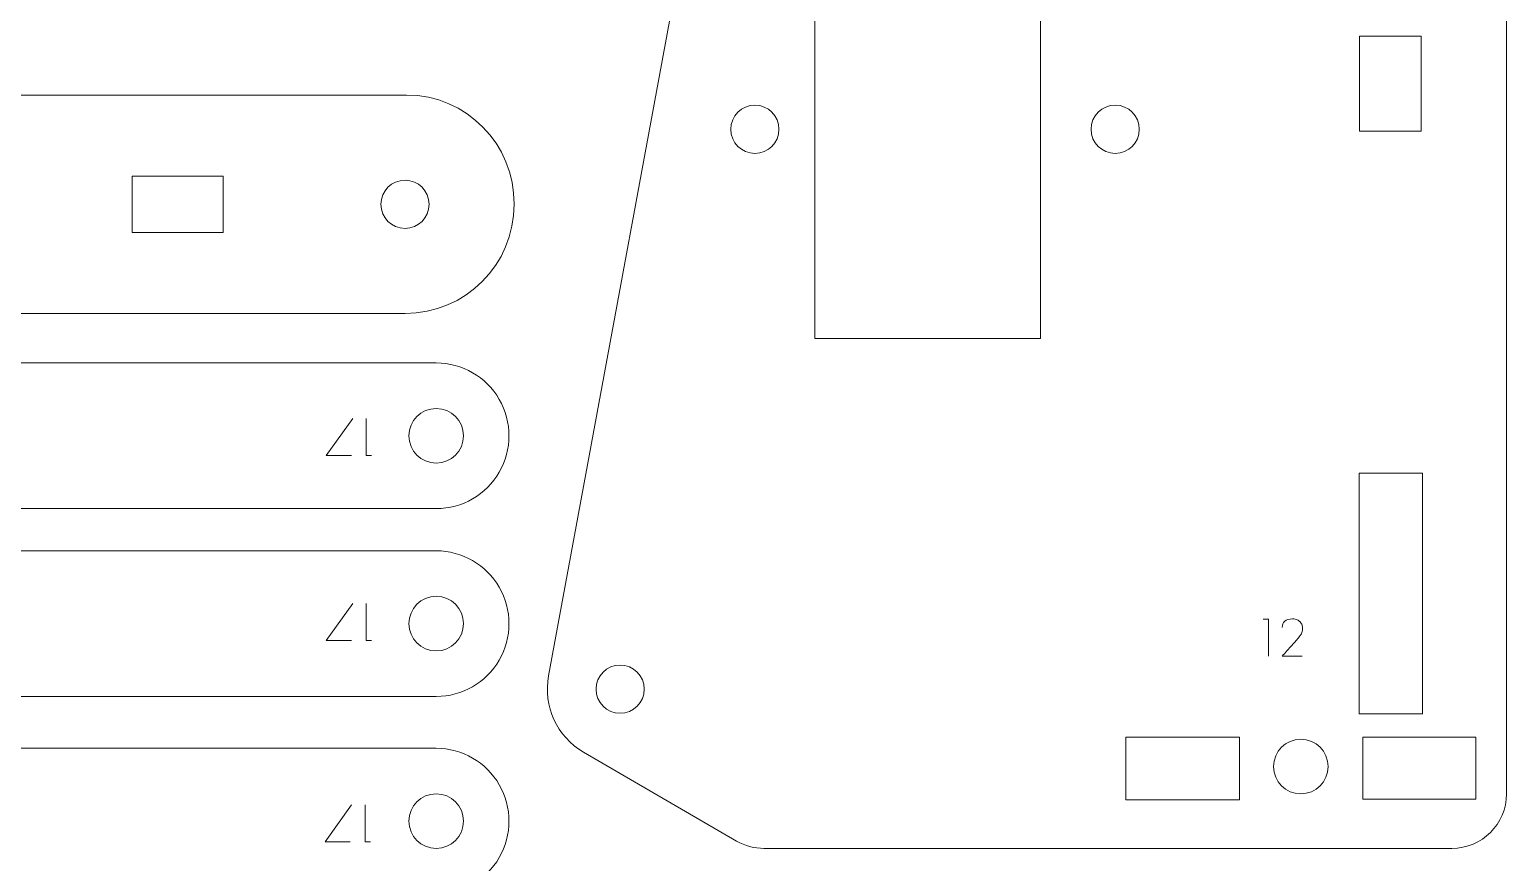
# Model space of a CAD drawing. Header units: millimetres. Extents: x 1 to 3601, y 1 to 1216.
# Drawn here: x 1504.4 to 1585.6, y 1072.2 to 1118 of the extents above; entities that cross this region are included whole.
import ezdxf

# ---------------------------------------------------------------- set-up
doc = ezdxf.new("R2010")
doc.units = ezdxf.units.MM
doc.layers.get('0').update_dxf_attribs({"lineweight": 5})
doc.layers.add('MARCATGE', color=1, linetype='Continuous', lineweight=5)
doc.layers.add('TALL 1', color=4, linetype='Continuous', lineweight=5)

msp = doc.modelspace()

# ---------------------------------------------------------------- linework, layer by layer
for points, knots in [([(1582.554, 1133.008), (1583.35, 1133.008), (1584.113, 1132.692), (1584.676, 1132.129), (1584.676, 1132.129), (1585.238, 1131.567), (1585.554, 1130.804), (1585.554, 1130.008), (1585.554, 1130.008), (1585.554, 1130.008), (1585.554, 1076.008), (1585.554, 1076.008), (1585.554, 1076.008), (1585.554, 1074.351), (1584.211, 1073.008), (1582.554, 1073.008), (1582.554, 1073.008), (1582.554, 1073.008), (1544.754, 1073.008), (1544.754, 1073.008), (1544.754, 1073.008), (1544.225, 1073.008), (1543.705, 1073.148), (1543.248, 1073.414), (1543.248, 1073.414), (1543.248, 1073.414), (1534.841, 1078.297), (1534.841, 1078.297), (1534.841, 1078.297), (1533.379, 1079.145), (1532.609, 1080.821), (1532.916, 1082.483), (1532.916, 1082.483), (1532.916, 1082.483), (1541.804, 1130.553), (1541.804, 1130.553), (1541.804, 1130.553), (1542.067, 1131.976), (1543.308, 1133.008), (1544.754, 1133.008), (1544.754, 1133.008), (1544.754, 1133.008), (1582.554, 1133.008), (1582.554, 1133.008)], [0, 0, 0, 0, 0.083333, 0.083333, 0.083333, 0.083333, 0.166667, 0.166667, 0.166667, 0.166667, 0.25, 0.25, 0.25, 0.25, 0.333333, 0.333333, 0.333333, 0.333333, 0.416667, 0.416667, 0.416667, 0.416667, 0.5, 0.5, 0.5, 0.5, 0.583333, 0.583333, 0.583333, 0.583333, 0.666667, 0.666667, 0.666667, 0.666667, 0.75, 0.75, 0.75, 0.75, 0.833333, 0.833333, 0.833333, 0.833333, 1, 1, 1, 1]), ([(1450.23, 1114.42), (1450.23, 1114.42), (1450.173, 1114.387), (1450.173, 1114.387), (1450.173, 1114.387), (1450.173, 1114.387), (1525.107, 1114.386), (1525.107, 1114.386), (1525.107, 1114.386), (1528.421, 1114.386), (1531.028, 1111.701), (1531.028, 1108.387), (1531.028, 1108.387), (1531.028, 1105.073), (1528.342, 1102.387), (1525.028, 1102.387), (1525.028, 1102.387), (1525.028, 1102.387), (1450.173, 1102.387), (1450.173, 1102.387), (1450.173, 1102.387), (1450.173, 1102.387), (1450.216, 1102.382), (1450.216, 1102.382), (1450.216, 1102.382), (1448.942, 1101.235), (1447.187, 1100.504), (1444.952, 1100.504), (1444.952, 1100.504), (1440.586, 1100.503), (1437.048, 1104.042), (1437.048, 1108.407), (1437.048, 1108.407), (1437.047, 1112.772), (1440.586, 1116.311), (1444.951, 1116.311), (1444.951, 1116.311), (1447.195, 1116.311), (1448.955, 1115.575), (1450.23, 1114.42)], [0, 0, 0, 0, 0.090909, 0.090909, 0.090909, 0.090909, 0.181818, 0.181818, 0.181818, 0.181818, 0.272727, 0.272727, 0.272727, 0.272727, 0.363636, 0.363636, 0.363636, 0.363636, 0.454545, 0.454545, 0.454545, 0.454545, 0.545455, 0.545455, 0.545455, 0.545455, 0.636364, 0.636364, 0.636364, 0.636364, 0.727273, 0.727273, 0.727273, 0.727273, 0.818182, 0.818182, 0.818182, 0.818182, 1, 1, 1, 1]), ([(1446.742, 1091.674), (1446.742, 1091.674), (1526.742, 1091.674), (1526.742, 1091.674), (1526.742, 1091.674), (1528.171, 1091.674), (1529.492, 1092.436), (1530.206, 1093.674), (1530.206, 1093.674), (1530.921, 1094.911), (1530.921, 1096.436), (1530.206, 1097.674), (1530.206, 1097.674), (1529.492, 1098.911), (1528.171, 1099.673), (1526.742, 1099.673), (1526.742, 1099.673), (1526.742, 1099.673), (1446.742, 1099.673), (1446.742, 1099.673), (1446.742, 1099.673), (1444.533, 1099.673), (1442.742, 1097.883), (1442.742, 1095.674), (1442.742, 1095.674), (1442.742, 1093.464), (1444.533, 1091.674), (1446.742, 1091.674)], [0, 0, 0, 0, 0.125, 0.125, 0.125, 0.125, 0.25, 0.25, 0.25, 0.25, 0.375, 0.375, 0.375, 0.375, 0.5, 0.5, 0.5, 0.5, 0.625, 0.625, 0.625, 0.625, 0.75, 0.75, 0.75, 0.75, 1, 1, 1, 1]), ([(1446.742, 1081.355), (1446.742, 1081.355), (1526.742, 1081.355), (1526.742, 1081.355), (1526.742, 1081.355), (1528.171, 1081.355), (1529.492, 1082.117), (1530.206, 1083.355), (1530.206, 1083.355), (1530.921, 1084.592), (1530.921, 1086.117), (1530.206, 1087.355), (1530.206, 1087.355), (1529.492, 1088.592), (1528.171, 1089.355), (1526.742, 1089.355), (1526.742, 1089.355), (1526.742, 1089.355), (1446.742, 1089.355), (1446.742, 1089.355), (1446.742, 1089.355), (1444.533, 1089.355), (1442.742, 1087.564), (1442.742, 1085.355), (1442.742, 1085.355), (1442.742, 1083.146), (1444.533, 1081.355), (1446.742, 1081.355)], [0, 0, 0, 0, 0.125, 0.125, 0.125, 0.125, 0.25, 0.25, 0.25, 0.25, 0.375, 0.375, 0.375, 0.375, 0.5, 0.5, 0.5, 0.5, 0.625, 0.625, 0.625, 0.625, 0.75, 0.75, 0.75, 0.75, 1, 1, 1, 1]), ([(1446.742, 1070.507), (1446.742, 1070.507), (1526.742, 1070.507), (1526.742, 1070.507), (1526.742, 1070.507), (1528.171, 1070.507), (1529.492, 1071.269), (1530.206, 1072.507), (1530.206, 1072.507), (1530.921, 1073.744), (1530.921, 1075.269), (1530.206, 1076.507), (1530.206, 1076.507), (1529.492, 1077.744), (1528.171, 1078.507), (1526.742, 1078.507), (1526.742, 1078.507), (1526.742, 1078.507), (1446.742, 1078.507), (1446.742, 1078.507), (1446.742, 1078.507), (1444.533, 1078.507), (1442.742, 1076.716), (1442.742, 1074.507), (1442.742, 1074.507), (1442.742, 1072.298), (1444.533, 1070.507), (1446.742, 1070.507)], [0, 0, 0, 0, 0.125, 0.125, 0.125, 0.125, 0.25, 0.25, 0.25, 0.25, 0.375, 0.375, 0.375, 0.375, 0.5, 0.5, 0.5, 0.5, 0.625, 0.625, 0.625, 0.625, 0.75, 0.75, 0.75, 0.75, 1, 1, 1, 1])]:
    msp.add_open_spline(points, degree=3, knots=knots)
at = {"layer": 'MARCATGE'}
for points, knots in [([(1520.702, 1094.583), (1520.702, 1094.583), (1522.155, 1096.615), (1522.155, 1096.615), (1522.155, 1096.615), (1522.155, 1096.615), (1520.702, 1094.583), (1520.702, 1094.583), (1520.702, 1094.583), (1520.702, 1094.583), (1522.079, 1094.583), (1522.079, 1094.583), (1522.079, 1094.583), (1522.079, 1094.583), (1520.702, 1094.583), (1520.702, 1094.583)], [0, 0, 0, 0, 0.2, 0.2, 0.2, 0.2, 0.4, 0.4, 0.4, 0.4, 0.6, 0.6, 0.6, 0.6, 1, 1, 1, 1]), ([(1522.903, 1094.583), (1522.903, 1094.583), (1523.194, 1094.583), (1523.194, 1094.583), (1523.194, 1094.583), (1523.194, 1094.583), (1522.903, 1094.583), (1522.903, 1094.583), (1522.903, 1094.583), (1522.903, 1094.583), (1522.903, 1096.615), (1522.903, 1096.615), (1522.903, 1096.615), (1522.903, 1096.615), (1522.903, 1094.583), (1522.903, 1094.583)], [0, 0, 0, 0, 0.2, 0.2, 0.2, 0.2, 0.4, 0.4, 0.4, 0.4, 0.6, 0.6, 0.6, 0.6, 1, 1, 1, 1]), ([(1520.702, 1084.421), (1520.702, 1084.421), (1522.155, 1086.453), (1522.155, 1086.453), (1522.155, 1086.453), (1522.155, 1086.453), (1520.702, 1084.421), (1520.702, 1084.421), (1520.702, 1084.421), (1520.702, 1084.421), (1522.079, 1084.421), (1522.079, 1084.421), (1522.079, 1084.421), (1522.079, 1084.421), (1520.702, 1084.421), (1520.702, 1084.421)], [0, 0, 0, 0, 0.2, 0.2, 0.2, 0.2, 0.4, 0.4, 0.4, 0.4, 0.6, 0.6, 0.6, 0.6, 1, 1, 1, 1]), ([(1522.903, 1084.421), (1522.903, 1084.421), (1523.194, 1084.421), (1523.194, 1084.421), (1523.194, 1084.421), (1523.194, 1084.421), (1522.903, 1084.421), (1522.903, 1084.421), (1522.903, 1084.421), (1522.903, 1084.421), (1522.903, 1086.453), (1522.903, 1086.453), (1522.903, 1086.453), (1522.903, 1086.453), (1522.903, 1084.421), (1522.903, 1084.421)], [0, 0, 0, 0, 0.2, 0.2, 0.2, 0.2, 0.4, 0.4, 0.4, 0.4, 0.6, 0.6, 0.6, 0.6, 1, 1, 1, 1]), ([(1572.477, 1085.599), (1572.477, 1085.599), (1572.186, 1085.599), (1572.186, 1085.599), (1572.186, 1085.599), (1572.186, 1085.599), (1572.477, 1085.599), (1572.477, 1085.599), (1572.477, 1085.599), (1572.477, 1085.599), (1572.477, 1083.567), (1572.477, 1083.567), (1572.477, 1083.567), (1572.477, 1083.567), (1572.477, 1085.599), (1572.477, 1085.599)], [0, 0, 0, 0, 0.2, 0.2, 0.2, 0.2, 0.4, 0.4, 0.4, 0.4, 0.6, 0.6, 0.6, 0.6, 1, 1, 1, 1]), ([(1573.225, 1083.567), (1573.394, 1083.755), (1573.548, 1083.925), (1573.685, 1084.078), (1573.685, 1084.078), (1573.743, 1084.142), (1573.801, 1084.206), (1573.859, 1084.269), (1573.859, 1084.269), (1573.916, 1084.333), (1573.968, 1084.392), (1574.014, 1084.444), (1574.014, 1084.444), (1574.06, 1084.497), (1574.099, 1084.542), (1574.13, 1084.579), (1574.13, 1084.579), (1574.161, 1084.615), (1574.179, 1084.638), (1574.185, 1084.648), (1574.185, 1084.648), (1574.196, 1084.666), (1574.211, 1084.689), (1574.23, 1084.714), (1574.23, 1084.714), (1574.249, 1084.739), (1574.267, 1084.769), (1574.285, 1084.804), (1574.285, 1084.804), (1574.303, 1084.839), (1574.318, 1084.88), (1574.331, 1084.927), (1574.331, 1084.927), (1574.345, 1084.974), (1574.351, 1085.029), (1574.351, 1085.091), (1574.351, 1085.091), (1574.351, 1085.153), (1574.341, 1085.215), (1574.32, 1085.277), (1574.32, 1085.277), (1574.299, 1085.339), (1574.267, 1085.395), (1574.224, 1085.445), (1574.224, 1085.445), (1574.181, 1085.495), (1574.125, 1085.535), (1574.056, 1085.566), (1574.056, 1085.566), (1573.988, 1085.597), (1573.904, 1085.613), (1573.806, 1085.613), (1573.806, 1085.613), (1573.609, 1085.611), (1573.464, 1085.568), (1573.37, 1085.483), (1573.37, 1085.483), (1573.277, 1085.398), (1573.231, 1085.286), (1573.231, 1085.147), (1573.231, 1085.147), (1573.231, 1085.286), (1573.277, 1085.398), (1573.37, 1085.483), (1573.37, 1085.483), (1573.464, 1085.568), (1573.609, 1085.611), (1573.806, 1085.613), (1573.806, 1085.613), (1573.904, 1085.613), (1573.988, 1085.597), (1574.056, 1085.566), (1574.056, 1085.566), (1574.125, 1085.535), (1574.181, 1085.495), (1574.224, 1085.445), (1574.224, 1085.445), (1574.267, 1085.395), (1574.299, 1085.339), (1574.32, 1085.277), (1574.32, 1085.277), (1574.341, 1085.215), (1574.351, 1085.153), (1574.351, 1085.091), (1574.351, 1085.091), (1574.351, 1085.029), (1574.345, 1084.974), (1574.331, 1084.927), (1574.331, 1084.927), (1574.318, 1084.88), (1574.303, 1084.839), (1574.285, 1084.804), (1574.285, 1084.804), (1574.267, 1084.769), (1574.249, 1084.739), (1574.23, 1084.714), (1574.23, 1084.714), (1574.211, 1084.689), (1574.196, 1084.666), (1574.185, 1084.648), (1574.185, 1084.648), (1574.179, 1084.638), (1574.161, 1084.615), (1574.13, 1084.579), (1574.13, 1084.579), (1574.099, 1084.542), (1574.06, 1084.497), (1574.014, 1084.444), (1574.014, 1084.444), (1573.968, 1084.392), (1573.916, 1084.333), (1573.859, 1084.269), (1573.859, 1084.269), (1573.801, 1084.206), (1573.743, 1084.142), (1573.685, 1084.078), (1573.685, 1084.078), (1573.548, 1083.925), (1573.394, 1083.755), (1573.225, 1083.567), (1573.225, 1083.567), (1573.225, 1083.567), (1574.337, 1083.567), (1574.337, 1083.567), (1574.337, 1083.567), (1574.337, 1083.567), (1573.225, 1083.567), (1573.225, 1083.567)], [0, 0, 0, 0, 0.030303, 0.030303, 0.030303, 0.030303, 0.060606, 0.060606, 0.060606, 0.060606, 0.090909, 0.090909, 0.090909, 0.090909, 0.121212, 0.121212, 0.121212, 0.121212, 0.151515, 0.151515, 0.151515, 0.151515, 0.181818, 0.181818, 0.181818, 0.181818, 0.212121, 0.212121, 0.212121, 0.212121, 0.242424, 0.242424, 0.242424, 0.242424, 0.272727, 0.272727, 0.272727, 0.272727, 0.30303, 0.30303, 0.30303, 0.30303, 0.333333, 0.333333, 0.333333, 0.333333, 0.363636, 0.363636, 0.363636, 0.363636, 0.393939, 0.393939, 0.393939, 0.393939, 0.424242, 0.424242, 0.424242, 0.424242, 0.454545, 0.454545, 0.454545, 0.454545, 0.484848, 0.484848, 0.484848, 0.484848, 0.515152, 0.515152, 0.515152, 0.515152, 0.545455, 0.545455, 0.545455, 0.545455, 0.575758, 0.575758, 0.575758, 0.575758, 0.606061, 0.606061, 0.606061, 0.606061, 0.636364, 0.636364, 0.636364, 0.636364, 0.666667, 0.666667, 0.666667, 0.666667, 0.69697, 0.69697, 0.69697, 0.69697, 0.727273, 0.727273, 0.727273, 0.727273, 0.757576, 0.757576, 0.757576, 0.757576, 0.787879, 0.787879, 0.787879, 0.787879, 0.818182, 0.818182, 0.818182, 0.818182, 0.848485, 0.848485, 0.848485, 0.848485, 0.878788, 0.878788, 0.878788, 0.878788, 0.909091, 0.909091, 0.909091, 0.909091, 0.939394, 0.939394, 0.939394, 0.939394, 1, 1, 1, 1]), ([(1520.635, 1073.374), (1520.635, 1073.374), (1522.088, 1075.406), (1522.088, 1075.406), (1522.088, 1075.406), (1522.088, 1075.406), (1520.635, 1073.374), (1520.635, 1073.374), (1520.635, 1073.374), (1520.635, 1073.374), (1522.012, 1073.374), (1522.012, 1073.374), (1522.012, 1073.374), (1522.012, 1073.374), (1520.635, 1073.374), (1520.635, 1073.374)], [0, 0, 0, 0, 0.2, 0.2, 0.2, 0.2, 0.4, 0.4, 0.4, 0.4, 0.6, 0.6, 0.6, 0.6, 1, 1, 1, 1]), ([(1522.836, 1073.374), (1522.836, 1073.374), (1523.127, 1073.374), (1523.127, 1073.374), (1523.127, 1073.374), (1523.127, 1073.374), (1522.836, 1073.374), (1522.836, 1073.374), (1522.836, 1073.374), (1522.836, 1073.374), (1522.836, 1075.406), (1522.836, 1075.406), (1522.836, 1075.406), (1522.836, 1075.406), (1522.836, 1073.374), (1522.836, 1073.374)], [0, 0, 0, 0, 0.2, 0.2, 0.2, 0.2, 0.4, 0.4, 0.4, 0.4, 0.6, 0.6, 0.6, 0.6, 1, 1, 1, 1])]:
    msp.add_open_spline(points, degree=3, knots=knots, dxfattribs=at)
at = {"layer": 'TALL 1'}
for points in [[(1577.487, 1117.614), (1577.487, 1112.411), (1580.863, 1112.411), (1580.863, 1117.614)], [(1577.464, 1093.62), (1577.464, 1080.401), (1580.945, 1080.401), (1580.945, 1093.62)], [(1564.631, 1079.114), (1564.631, 1075.682), (1570.876, 1075.682), (1570.876, 1079.114)], [(1577.654, 1079.114), (1577.654, 1075.711), (1583.87, 1075.711), (1583.87, 1079.114)]]:
    msp.add_lwpolyline(points, close=True, dxfattribs=at)
for points, knots in [([(1559.954, 1124.008), (1559.954, 1124.008), (1559.954, 1101.008), (1559.954, 1101.008), (1559.954, 1101.008), (1559.954, 1101.008), (1547.554, 1101.008), (1547.554, 1101.008), (1547.554, 1101.008), (1547.554, 1101.008), (1547.554, 1124.008), (1547.554, 1124.008), (1547.554, 1124.008), (1547.554, 1124.008), (1559.954, 1124.008), (1559.954, 1124.008)], [0, 0, 0, 0, 0.2, 0.2, 0.2, 0.2, 0.4, 0.4, 0.4, 0.4, 0.6, 0.6, 0.6, 0.6, 1, 1, 1, 1]), ([(1544.254, 1111.183), (1543.523, 1111.183), (1542.93, 1111.776), (1542.93, 1112.508), (1542.93, 1112.508), (1542.929, 1113.24), (1543.523, 1113.833), (1544.254, 1113.833), (1544.254, 1113.833), (1544.986, 1113.833), (1545.579, 1113.24), (1545.579, 1112.508), (1545.579, 1112.508), (1545.579, 1111.776), (1544.986, 1111.183), (1544.254, 1111.183)], [0, 0, 0, 0, 0.2, 0.2, 0.2, 0.2, 0.4, 0.4, 0.4, 0.4, 0.6, 0.6, 0.6, 0.6, 1, 1, 1, 1]), ([(1564.054, 1111.183), (1563.322, 1111.183), (1562.729, 1111.776), (1562.729, 1112.508), (1562.729, 1112.508), (1562.729, 1113.24), (1563.322, 1113.833), (1564.054, 1113.833), (1564.054, 1113.833), (1564.786, 1113.833), (1565.379, 1113.24), (1565.379, 1112.508), (1565.379, 1112.508), (1565.379, 1111.776), (1564.786, 1111.183), (1564.054, 1111.183)], [0, 0, 0, 0, 0.2, 0.2, 0.2, 0.2, 0.4, 0.4, 0.4, 0.4, 0.6, 0.6, 0.6, 0.6, 1, 1, 1, 1]), ([(1515.028, 1106.887), (1515.028, 1106.887), (1515.028, 1106.837), (1515.028, 1106.837), (1515.028, 1106.837), (1515.028, 1106.837), (1510.028, 1106.837), (1510.028, 1106.837), (1510.028, 1106.837), (1510.028, 1106.837), (1510.028, 1106.887), (1510.028, 1106.887), (1510.028, 1106.887), (1510.028, 1106.887), (1510.028, 1109.887), (1510.028, 1109.887), (1510.028, 1109.887), (1510.028, 1109.887), (1510.028, 1109.937), (1510.028, 1109.937), (1510.028, 1109.937), (1510.028, 1109.937), (1515.028, 1109.937), (1515.028, 1109.937), (1515.028, 1109.937), (1515.028, 1109.937), (1515.028, 1109.887), (1515.028, 1109.887), (1515.028, 1109.887), (1515.028, 1109.887), (1515.028, 1106.887), (1515.028, 1106.887)], [0, 0, 0, 0, 0.111111, 0.111111, 0.111111, 0.111111, 0.222222, 0.222222, 0.222222, 0.222222, 0.333333, 0.333333, 0.333333, 0.333333, 0.444444, 0.444444, 0.444444, 0.444444, 0.555556, 0.555556, 0.555556, 0.555556, 0.666667, 0.666667, 0.666667, 0.666667, 0.777778, 0.777778, 0.777778, 0.777778, 1, 1, 1, 1]), ([(1526.353, 1108.387), (1526.353, 1107.655), (1525.76, 1107.062), (1525.028, 1107.062), (1525.028, 1107.062), (1524.296, 1107.062), (1523.703, 1107.655), (1523.703, 1108.387), (1523.703, 1108.387), (1523.703, 1109.119), (1524.296, 1109.712), (1525.028, 1109.712), (1525.028, 1109.712), (1525.76, 1109.712), (1526.353, 1109.119), (1526.353, 1108.387)], [0, 0, 0, 0, 0.2, 0.2, 0.2, 0.2, 0.4, 0.4, 0.4, 0.4, 0.6, 0.6, 0.6, 0.6, 1, 1, 1, 1]), ([(1525.242, 1095.674), (1525.242, 1094.845), (1525.914, 1094.174), (1526.742, 1094.174), (1526.742, 1094.174), (1527.571, 1094.173), (1528.242, 1094.845), (1528.242, 1095.673), (1528.242, 1095.673), (1528.242, 1096.502), (1527.571, 1097.173), (1526.742, 1097.174), (1526.742, 1097.174), (1525.914, 1097.174), (1525.242, 1096.502), (1525.242, 1095.674)], [0, 0, 0, 0, 0.2, 0.2, 0.2, 0.2, 0.4, 0.4, 0.4, 0.4, 0.6, 0.6, 0.6, 0.6, 1, 1, 1, 1]), ([(1525.242, 1085.355), (1525.242, 1084.526), (1525.914, 1083.855), (1526.742, 1083.855), (1526.742, 1083.855), (1527.571, 1083.855), (1528.242, 1084.526), (1528.242, 1085.355), (1528.242, 1085.355), (1528.242, 1086.183), (1527.571, 1086.855), (1526.742, 1086.855), (1526.742, 1086.855), (1525.914, 1086.855), (1525.242, 1086.183), (1525.242, 1085.355)], [0, 0, 0, 0, 0.2, 0.2, 0.2, 0.2, 0.4, 0.4, 0.4, 0.4, 0.6, 0.6, 0.6, 0.6, 1, 1, 1, 1]), ([(1536.85, 1080.43), (1536.118, 1080.43), (1535.525, 1081.024), (1535.525, 1081.755), (1535.525, 1081.755), (1535.525, 1082.487), (1536.118, 1083.08), (1536.85, 1083.08), (1536.85, 1083.08), (1537.581, 1083.08), (1538.175, 1082.487), (1538.175, 1081.755), (1538.175, 1081.755), (1538.175, 1081.024), (1537.581, 1080.43), (1536.85, 1080.43)], [0, 0, 0, 0, 0.2, 0.2, 0.2, 0.2, 0.4, 0.4, 0.4, 0.4, 0.6, 0.6, 0.6, 0.6, 1, 1, 1, 1]), ([(1574.254, 1076.008), (1573.426, 1076.008), (1572.755, 1076.679), (1572.755, 1077.508), (1572.755, 1077.508), (1572.754, 1078.336), (1573.426, 1079.008), (1574.254, 1079.008), (1574.254, 1079.008), (1575.083, 1079.008), (1575.754, 1078.336), (1575.754, 1077.508), (1575.754, 1077.508), (1575.754, 1076.679), (1575.083, 1076.008), (1574.254, 1076.008)], [0, 0, 0, 0, 0.2, 0.2, 0.2, 0.2, 0.4, 0.4, 0.4, 0.4, 0.6, 0.6, 0.6, 0.6, 1, 1, 1, 1]), ([(1525.242, 1074.507), (1525.242, 1073.678), (1525.914, 1073.007), (1526.742, 1073.007), (1526.742, 1073.007), (1527.571, 1073.007), (1528.242, 1073.678), (1528.242, 1074.507), (1528.242, 1074.507), (1528.242, 1075.335), (1527.571, 1076.007), (1526.742, 1076.007), (1526.742, 1076.007), (1525.914, 1076.007), (1525.242, 1075.335), (1525.242, 1074.507)], [0, 0, 0, 0, 0.2, 0.2, 0.2, 0.2, 0.4, 0.4, 0.4, 0.4, 0.6, 0.6, 0.6, 0.6, 1, 1, 1, 1])]:
    msp.add_open_spline(points, degree=3, knots=knots, dxfattribs=at)

doc.saveas('drawing.dxf')
